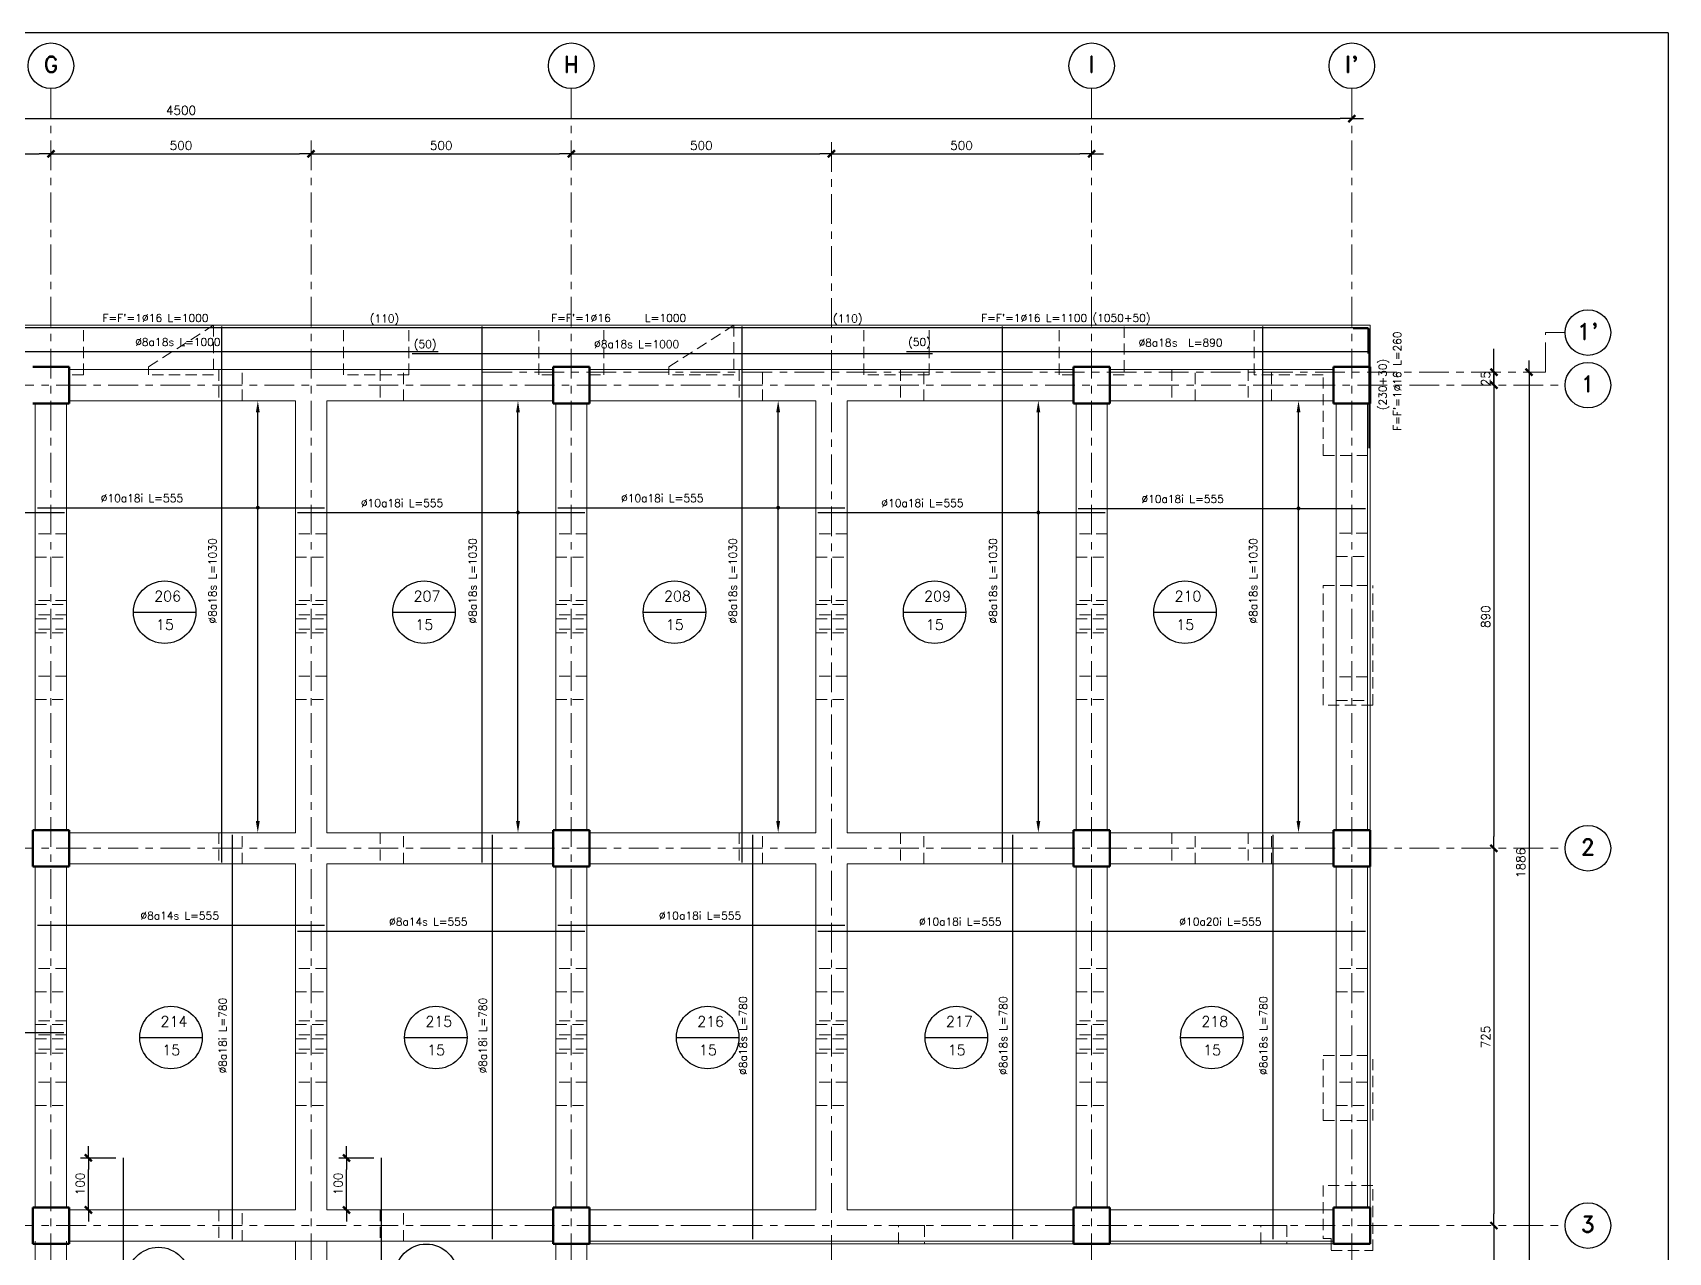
# Model space of a CAD drawing. Extents: x -4 to 6083, y -4 to 8618.
# Drawn here: x 2939 to 6083, y 6274 to 8618 of the extents above; entities that cross this region are included whole.
import ezdxf
from ezdxf.enums import TextEntityAlignment as Align
from ezdxf.xclip import XClip

# ---------------------------------------------------------------- set-up
doc = ezdxf.new("R2010")
doc.units = 0
doc.header["$LTSCALE"] = 45
doc.header["$MEASUREMENT"] = 0
doc.header["$XCLIPFRAME"] = 0
doc.linetypes.add('2017_67-102$0$Grid Line', pattern=[2.2225, 1.27, -0.3175, 0.3175, -0.3175])
doc.linetypes.add('2017_67-102$0$RLE-PROYECCION', pattern=[0.71438, 0.47625, -0.23813])
doc.layers.get('0').update_dxf_attribs({"linetype": 'CONTINUOUS'})
for name, color, linetype in [('2017_67-102$0$RLA-COTAS', 2, 'CONTINUOUS'), ('fe', 7, 'CONTINUOUS'), ('RLA-COTAS1', 2, 'CONTINUOUS'), ('RLA-COTAS2', 1, 'CONTINUOUS'), ('RLA-FORMATO', 7, 'CONTINUOUS'), ('RLA-LOSAS', 3, 'CONTINUOUS'), ('TEXTOS-SM', 3, 'CONTINUOUS')]:
    doc.layers.add(name, color=color, linetype=linetype)
for name, color, linetype, lineweight in [('2017_67-102$0$RLE-EJE', 3, 'CONTINUOUS', 25), ('2017_67-102$0$RLE-EJES', 1, '2017_67-102$0$Grid Line', 9), ('2017_67-102$0$RLE-LOSA', 3, 'CONTINUOUS', 15), ('2017_67-102$0$RLE-PILAR', 3, 'CONTINUOUS', 50), ('2017_67-102$0$RLE-PROYECCION', 2, '2017_67-102$0$RLE-PROYECCION', 15), ('2017_67-102$0$RLE-VIGA', 3, 'CONTINUOUS', 15)]:
    doc.layers.add(name, color=color, linetype=linetype, lineweight=lineweight)
doc.styles.add('2017_67-102$0$ROMAND', font='romand', dxfattribs={"height": 31.5})
doc.styles.add('2017_67-102$0$ROMANS', font='ROMANS.shx', dxfattribs={"height": 16.875})
doc.styles.add('ROMAND', font='romand', dxfattribs={"height": 31.5})
doc.styles.add('ROMANS', font='ROMANS.shx', dxfattribs={"height": 16.875})
doc.styles.add('ROMANS0', font='romans.shx')
doc.dimstyles.new('2017_67-102$0$ING-75', dxfattribs={"dimscale": 75, "dimtxt": 0.27, "dimasz": 0.3, "dimexe": 0, "dimexo": 0, "dimgap": 0.1, "dimtad": 1, "dimdec": 1, "dimzin": 12, "dimdsep": 46, "dimtxsty": '2017_67-102$0$ROMANS', "dimblk": '2017_67-102$0$TICK1', "dimblk1": '2017_67-102$0$TICK1', "dimblk2": '2017_67-102$0$TICK1', "dimcen": 0.09, "dimclrd": 2, "dimclre": 1, "dimclrt": 3, "dimadec": 0, "dimazin": 0, "dimtfac": 1, "dimtdec": 0, "dimtix": 1, "dimtmove": 2, "dimatfit": 3, "dimldrblk": '2017_67-102$0$TICK1', "dimfxl": 0, "dimfxlon": 1, "dimtolj": 1, "dimtzin": 0, "dimarcsym": 0})
doc.dimstyles.new('ING-75', dxfattribs={"dimscale": 75, "dimtxt": 0.27, "dimasz": 0.3, "dimexe": 0, "dimexo": 0, "dimgap": 0.1, "dimtad": 1, "dimdec": 1, "dimzin": 12, "dimdsep": 46, "dimtxsty": 'ROMANS', "dimblk": 'TICK1', "dimblk1": 'TICK1', "dimblk2": 'TICK1', "dimcen": 0.09, "dimclrd": 2, "dimclre": 1, "dimclrt": 3, "dimadec": 0, "dimazin": 0, "dimtfac": 1, "dimtdec": 0, "dimtix": 1, "dimtmove": 2, "dimatfit": 3, "dimldrblk": 'TICK1', "dimfxl": 0, "dimfxlon": 1, "dimtolj": 1, "dimtzin": 0, "dimarcsym": 0})

# ---------------------------------------------------------------- blocks, each defined once
blk = doc.blocks.new('2017_67-102$0$TICK1')
at = {"color": 2}
for points in [[(0, 0), (-1, 0)], [(0, 0), (1, 0)]]:
    blk.add_lwpolyline(points, dxfattribs=at)
at = {"color": 2, "const_width": 0.2}
blk.add_lwpolyline([(-0.3, -0.3), (0.3, 0.3)], dxfattribs=at)
blk = doc.blocks.new('*D25')
at = {"layer": '2017_67-102$0$RLA-COTAS', "color": 2, "lineweight": -2, "transparency": 16777216}
blk.add_line((915.7, 8397), (5370.7, 8397), dxfattribs=at)
at = {"layer": '2017_67-102$0$RLA-COTAS', "color": 2, "lineweight": -2, "transparency": 16777216, "xscale": 22.5, "yscale": 22.5, "zscale": 22.5, "rotation": 180}
blk.add_blockref('2017_67-102$0$TICK1', (893.2, 8397), dxfattribs=at)
at = {"layer": '2017_67-102$0$RLA-COTAS', "color": 2, "lineweight": -2, "transparency": 16777216, "xscale": 22.5, "yscale": 22.5, "zscale": 22.5}
blk.add_blockref('2017_67-102$0$TICK1', (5393.2, 8397), dxfattribs=at)
at = {"layer": '2017_67-102$0$RLA-COTAS', "color": 3, "transparency": 16777216, "insert": (3143.2, 8413), "char_height": 16.88, "attachment_point": 5, "style": '2017_67-102$0$ROMANS'}
blk.add_mtext('\\A1;4500', dxfattribs=at)
blk = doc.blocks.new('*D30')
at = {"layer": '2017_67-102$0$RLA-COTAS', "color": 2, "lineweight": -2, "transparency": 16777216}
blk.add_line((2415.7, 8329.5), (2870.7, 8329.5), dxfattribs=at)
at = {"layer": '2017_67-102$0$RLA-COTAS', "color": 2, "lineweight": -2, "transparency": 16777216, "xscale": 22.5, "yscale": 22.5, "zscale": 22.5, "rotation": 180}
blk.add_blockref('2017_67-102$0$TICK1', (2393.2, 8329.5), dxfattribs=at)
at = {"layer": '2017_67-102$0$RLA-COTAS', "color": 2, "lineweight": -2, "transparency": 16777216, "xscale": 22.5, "yscale": 22.5, "zscale": 22.5}
blk.add_blockref('2017_67-102$0$TICK1', (2893.2, 8329.5), dxfattribs=at)
at = {"layer": '2017_67-102$0$RLA-COTAS', "color": 3, "transparency": 16777216, "insert": (2643.2, 8345.5), "char_height": 16.88, "attachment_point": 5, "style": '2017_67-102$0$ROMANS'}
blk.add_mtext('\\A1;500', dxfattribs=at)
blk = doc.blocks.new('*D31')
at = {"layer": '2017_67-102$0$RLA-COTAS', "color": 2, "lineweight": -2, "transparency": 16777216}
blk.add_line((2915.7, 8329.5), (3370.7, 8329.5), dxfattribs=at)
at = {"layer": '2017_67-102$0$RLA-COTAS', "color": 2, "lineweight": -2, "transparency": 16777216, "xscale": 22.5, "yscale": 22.5, "zscale": 22.5, "rotation": 180}
blk.add_blockref('2017_67-102$0$TICK1', (2893.2, 8329.5), dxfattribs=at)
at = {"layer": '2017_67-102$0$RLA-COTAS', "color": 2, "lineweight": -2, "transparency": 16777216, "xscale": 22.5, "yscale": 22.5, "zscale": 22.5}
blk.add_blockref('2017_67-102$0$TICK1', (3393.2, 8329.5), dxfattribs=at)
at = {"layer": '2017_67-102$0$RLA-COTAS', "color": 3, "transparency": 16777216, "insert": (3143.2, 8345.5), "char_height": 16.88, "attachment_point": 5, "style": '2017_67-102$0$ROMANS'}
blk.add_mtext('\\A1;500', dxfattribs=at)
blk = doc.blocks.new('*D32')
at = {"layer": '2017_67-102$0$RLA-COTAS', "color": 2, "lineweight": -2, "transparency": 16777216}
blk.add_line((3415.7, 8329.5), (3870.7, 8329.5), dxfattribs=at)
at = {"layer": '2017_67-102$0$RLA-COTAS', "color": 2, "lineweight": -2, "transparency": 16777216, "xscale": 22.5, "yscale": 22.5, "zscale": 22.5, "rotation": 180}
blk.add_blockref('2017_67-102$0$TICK1', (3393.2, 8329.5), dxfattribs=at)
at = {"layer": '2017_67-102$0$RLA-COTAS', "color": 2, "lineweight": -2, "transparency": 16777216, "xscale": 22.5, "yscale": 22.5, "zscale": 22.5}
blk.add_blockref('2017_67-102$0$TICK1', (3893.2, 8329.5), dxfattribs=at)
at = {"layer": '2017_67-102$0$RLA-COTAS', "color": 3, "transparency": 16777216, "insert": (3643.2, 8345.5), "char_height": 16.88, "attachment_point": 5, "style": '2017_67-102$0$ROMANS'}
blk.add_mtext('\\A1;500', dxfattribs=at)
blk = doc.blocks.new('*D33')
at = {"layer": '2017_67-102$0$RLA-COTAS', "color": 2, "lineweight": -2, "transparency": 16777216}
blk.add_line((3915.7, 8329.5), (4370.7, 8329.5), dxfattribs=at)
at = {"layer": '2017_67-102$0$RLA-COTAS', "color": 2, "lineweight": -2, "transparency": 16777216, "xscale": 22.5, "yscale": 22.5, "zscale": 22.5, "rotation": 180}
blk.add_blockref('2017_67-102$0$TICK1', (3893.2, 8329.5), dxfattribs=at)
at = {"layer": '2017_67-102$0$RLA-COTAS', "color": 2, "lineweight": -2, "transparency": 16777216, "xscale": 22.5, "yscale": 22.5, "zscale": 22.5}
blk.add_blockref('2017_67-102$0$TICK1', (4393.2, 8329.5), dxfattribs=at)
at = {"layer": '2017_67-102$0$RLA-COTAS', "color": 3, "transparency": 16777216, "insert": (4143.2, 8345.5), "char_height": 16.88, "attachment_point": 5, "style": '2017_67-102$0$ROMANS'}
blk.add_mtext('\\A1;500', dxfattribs=at)
blk = doc.blocks.new('*D34')
at = {"layer": '2017_67-102$0$RLA-COTAS', "color": 2, "lineweight": -2, "transparency": 16777216}
blk.add_line((4415.7, 8329.5), (4870.7, 8329.5), dxfattribs=at)
at = {"layer": '2017_67-102$0$RLA-COTAS', "color": 2, "lineweight": -2, "transparency": 16777216, "xscale": 22.5, "yscale": 22.5, "zscale": 22.5, "rotation": 180}
blk.add_blockref('2017_67-102$0$TICK1', (4393.2, 8329.5), dxfattribs=at)
at = {"layer": '2017_67-102$0$RLA-COTAS', "color": 2, "lineweight": -2, "transparency": 16777216, "xscale": 22.5, "yscale": 22.5, "zscale": 22.5}
blk.add_blockref('2017_67-102$0$TICK1', (4893.2, 8329.5), dxfattribs=at)
at = {"layer": '2017_67-102$0$RLA-COTAS', "color": 3, "transparency": 16777216, "insert": (4643.2, 8345.5), "char_height": 16.88, "attachment_point": 5, "style": '2017_67-102$0$ROMANS'}
blk.add_mtext('\\A1;500', dxfattribs=at)
blk = doc.blocks.new('*D51')
at = {"layer": '2017_67-102$0$RLA-COTAS', "color": 2, "lineweight": -2, "transparency": 16777216}
blk.add_line((5733.8, 7887.4), (5733.8, 6046.4), dxfattribs=at)
at = {"layer": '2017_67-102$0$RLA-COTAS', "color": 2, "lineweight": -2, "transparency": 16777216, "xscale": 22.5, "yscale": 22.5, "zscale": 22.5}
for p, rotation in [((5733.8, 7909.9), 90), ((5733.8, 6023.9), 270)]:
    blk.add_blockref('2017_67-102$0$TICK1', p, dxfattribs=dict(at, rotation=rotation))
at = {"layer": '2017_67-102$0$RLA-COTAS', "color": 3, "transparency": 16777216, "insert": (5717.9, 6966.9), "char_height": 16.88, "attachment_point": 5, "rotation": 90, "style": '2017_67-102$0$ROMANS'}
blk.add_mtext('\\A1;1886', dxfattribs=at)
blk = doc.blocks.new('*D52')
at = {"layer": '2017_67-102$0$RLA-COTAS', "color": 2, "lineweight": -2, "transparency": 16777216}
for p, q in [((5666.3, 7932.4), (5666.3, 7954.9)), ((5666.3, 7909.9), (5666.3, 7884.9)), ((5666.3, 7862.4), (5666.3, 7839.9))]:
    blk.add_line(p, q, dxfattribs=at)
at = {"layer": '2017_67-102$0$RLA-COTAS', "color": 2, "lineweight": -2, "transparency": 16777216, "xscale": 22.5, "yscale": 22.5, "zscale": 22.5}
for p, rotation in [((5666.3, 7909.9), 270), ((5666.3, 7884.9), 90)]:
    blk.add_blockref('2017_67-102$0$TICK1', p, dxfattribs=dict(at, rotation=rotation))
at = {"layer": '2017_67-102$0$RLA-COTAS', "color": 3, "transparency": 16777216, "insert": (5650.4, 7897.4), "char_height": 16.88, "attachment_point": 5, "rotation": 90, "style": '2017_67-102$0$ROMANS'}
blk.add_mtext('\\A1;25', dxfattribs=at)
blk = doc.blocks.new('*D53')
at = {"layer": '2017_67-102$0$RLA-COTAS', "color": 2, "lineweight": -2, "transparency": 16777216}
blk.add_line((5666.3, 7862.4), (5666.3, 7017.4), dxfattribs=at)
at = {"layer": '2017_67-102$0$RLA-COTAS', "color": 2, "lineweight": -2, "transparency": 16777216, "xscale": 22.5, "yscale": 22.5, "zscale": 22.5}
for p, rotation in [((5666.3, 7884.9), 90), ((5666.3, 6994.9), 270)]:
    blk.add_blockref('2017_67-102$0$TICK1', p, dxfattribs=dict(at, rotation=rotation))
at = {"layer": '2017_67-102$0$RLA-COTAS', "color": 3, "transparency": 16777216, "insert": (5650.4, 7439.9), "char_height": 16.88, "attachment_point": 5, "rotation": 90, "style": '2017_67-102$0$ROMANS'}
blk.add_mtext('\\A1;890', dxfattribs=at)
blk = doc.blocks.new('*D54')
at = {"layer": '2017_67-102$0$RLA-COTAS', "color": 2, "lineweight": -2, "transparency": 16777216}
blk.add_line((5666.3, 6972.4), (5666.3, 6292.4), dxfattribs=at)
at = {"layer": '2017_67-102$0$RLA-COTAS', "color": 2, "lineweight": -2, "transparency": 16777216, "xscale": 22.5, "yscale": 22.5, "zscale": 22.5}
for p, rotation in [((5666.3, 6994.9), 90), ((5666.3, 6269.9), 270)]:
    blk.add_blockref('2017_67-102$0$TICK1', p, dxfattribs=dict(at, rotation=rotation))
at = {"layer": '2017_67-102$0$RLA-COTAS', "color": 3, "transparency": 16777216, "insert": (5650.4, 6632.4), "char_height": 16.88, "attachment_point": 5, "rotation": 90, "style": '2017_67-102$0$ROMANS'}
blk.add_mtext('\\A1;725', dxfattribs=at)
blk = doc.blocks.new('*D55')
at = {"layer": '2017_67-102$0$RLA-COTAS', "color": 2, "lineweight": -2, "transparency": 16777216}
blk.add_line((5666.3, 6247.4), (5666.3, 6046.4), dxfattribs=at)
at = {"layer": '2017_67-102$0$RLA-COTAS', "color": 2, "lineweight": -2, "transparency": 16777216, "xscale": 22.5, "yscale": 22.5, "zscale": 22.5}
for p, rotation in [((5666.3, 6269.9), 90), ((5666.3, 6023.9), 270)]:
    blk.add_blockref('2017_67-102$0$TICK1', p, dxfattribs=dict(at, rotation=rotation))
at = {"layer": '2017_67-102$0$RLA-COTAS', "color": 3, "transparency": 16777216, "insert": (5650.4, 6146.9), "char_height": 16.88, "attachment_point": 5, "rotation": 90, "style": '2017_67-102$0$ROMANS'}
blk.add_mtext('\\A1;246', dxfattribs=at)
blk = doc.blocks.new('TICK1')
at = {"color": 2}
for points in [[(0, 0), (-1, 0)], [(0, 0), (1, 0)]]:
    blk.add_lwpolyline(points, dxfattribs=at)
at = {"color": 2, "const_width": 0.2}
blk.add_lwpolyline([(-0.3, -0.3), (0.3, 0.3)], dxfattribs=at)
blk = doc.blocks.new('*D14')
at = {"layer": 'RLA-COTAS1', "color": 2, "lineweight": -2, "transparency": 16777216}
blk.add_line((3046.3, 6377.8), (3046.3, 6432.8), dxfattribs=at)
at = {"layer": 'RLA-COTAS1', "color": 2, "lineweight": -2, "transparency": 16777216, "xscale": 22.5, "yscale": 22.5, "zscale": 22.5}
for p, rotation in [((3046.3, 6455.3), 90), ((3046.3, 6355.3), 270)]:
    blk.add_blockref('TICK1', p, dxfattribs=dict(at, rotation=rotation))
at = {"layer": 'RLA-COTAS1', "color": 3, "transparency": 16777216, "insert": (3030.4, 6405.3), "char_height": 16.88, "attachment_point": 5, "rotation": 90, "style": 'ROMANS'}
blk.add_mtext('\\A1;100', dxfattribs=at)
blk = doc.blocks.new('*D15')
at = {"layer": 'RLA-COTAS1', "color": 2, "lineweight": -2, "transparency": 16777216}
blk.add_line((3542.3, 6377.8), (3542.3, 6432.8), dxfattribs=at)
at = {"layer": 'RLA-COTAS1', "color": 2, "lineweight": -2, "transparency": 16777216, "xscale": 22.5, "yscale": 22.5, "zscale": 22.5}
for p, rotation in [((3542.3, 6455.3), 90), ((3542.3, 6355.3), 270)]:
    blk.add_blockref('TICK1', p, dxfattribs=dict(at, rotation=rotation))
at = {"layer": 'RLA-COTAS1', "color": 3, "transparency": 16777216, "insert": (3526.4, 6405.3), "char_height": 16.88, "attachment_point": 5, "rotation": 90, "style": 'ROMANS'}
blk.add_mtext('\\A1;100', dxfattribs=at)
blk = doc.blocks.new('2017_67-102')
at = {"layer": '2017_67-102$0$RLE-EJE'}
for centre in [(2893.23, 8498.66), (3893.23, 8498.66), (4893.23, 8498.66), (5393.23, 8498.66), (5846.99, 7985.83), (5846.99, 7884.92), (5846.99, 6994.92), (5846.99, 6269.91)]:
    blk.add_circle(centre, 43.75, dxfattribs=at)
at = {"layer": '2017_67-102$0$RLE-EJES'}
for p, q in [((2893.23, 8454.91), (2893.23, 5372.91)), ((3893.23, 8454.91), (3893.23, 5372.91)), ((4893.23, 8454.91), (4893.23, 5372.91)), ((5393.23, 8454.91), (5393.23, 5372.91)), ((3393.23, 8354.92), (3393.23, 5494.92)), ((4393.23, 8351.92), (4393.23, 5489.92)), ((5765.25, 7909.91), (5765.25, 7985.83)), ((5765.25, 7985.83), (5803.24, 7985.83)), ((3722.28, 7909.91), (5765.25, 7909.91)), ((403.23, 7884.92), (5803.24, 7884.92)), ((403.23, 6994.92), (5803.24, 6994.92)), ((403.23, 6269.91), (5803.24, 6269.91))]:
    blk.add_line(p, q, dxfattribs=at)
at = {"layer": '2017_67-102$0$RLE-LOSA'}
for p, q in [((858.23, 7999.91), (5428.23, 7999.91)), ((5428.23, 7999.91), (5428.23, 7919.91)), ((5428.23, 7849.91), (5428.23, 7029.91)), ((5428.23, 6959.91), (5428.23, 6304.91)), ((4858.23, 6234.91), (3928.23, 6234.91)), ((5358.23, 6234.91), (4928.23, 6234.91))]:
    blk.add_line(p, q, dxfattribs=at)
at = {"layer": '2017_67-102$0$RLE-PILAR'}
for p, q in [((2858.23, 7919.91), (2928.23, 7919.91)), ((2928.23, 7919.91), (2928.23, 7849.91)), ((3858.23, 7919.91), (3928.23, 7919.91)), ((3858.23, 7849.91), (3858.23, 7919.91)), ((3928.23, 7919.91), (3928.23, 7849.91)), ((4858.23, 7919.91), (4928.23, 7919.91)), ((4858.23, 7849.91), (4858.23, 7919.91)), ((4928.23, 7919.91), (4928.23, 7849.91)), ((5358.23, 7919.91), (5428.23, 7919.91)), ((5358.23, 7849.91), (5358.23, 7919.91)), ((5428.23, 7919.91), (5428.23, 7849.91)), ((2928.23, 7849.91), (2858.23, 7849.91)), ((3928.23, 7849.91), (3858.23, 7849.91)), ((4928.23, 7849.91), (4858.23, 7849.91)), ((5428.23, 7849.91), (5358.23, 7849.91)), ((2858.23, 7029.92), (2928.23, 7029.92)), ((2858.23, 6959.92), (2858.23, 7029.92)), ((2928.23, 7029.92), (2928.23, 6959.92)), ((3858.23, 7029.92), (3928.23, 7029.92)), ((3858.23, 6959.92), (3858.23, 7029.92)), ((3928.23, 7029.92), (3928.23, 6959.92)), ((4858.23, 7029.91), (4928.23, 7029.91)), ((4858.23, 6959.91), (4858.23, 7029.91)), ((4928.23, 7029.91), (4928.23, 6959.91)), ((5358.23, 7029.91), (5428.23, 7029.91)), ((5358.23, 6959.91), (5358.23, 7029.91)), ((5428.23, 7029.91), (5428.23, 6959.91)), ((2928.23, 6959.92), (2858.23, 6959.92)), ((3928.23, 6959.92), (3858.23, 6959.92)), ((4928.23, 6959.91), (4858.23, 6959.91)), ((5428.23, 6959.91), (5358.23, 6959.91)), ((2928.23, 6304.91), (2858.23, 6304.91)), ((2858.23, 6304.91), (2858.23, 6234.91)), ((2928.23, 6304.91), (2928.23, 6234.91)), ((3858.23, 6304.91), (3928.23, 6304.91)), ((3858.23, 6234.91), (3858.23, 6304.91)), ((3928.23, 6304.91), (3928.23, 6234.91)), ((4858.23, 6304.91), (4928.23, 6304.91)), ((4858.23, 6234.91), (4858.23, 6304.91)), ((4928.23, 6304.91), (4928.23, 6234.91)), ((5358.23, 6304.91), (5428.23, 6304.91)), ((5358.23, 6234.91), (5358.23, 6304.91)), ((5428.23, 6304.91), (5428.23, 6234.91)), ((2858.23, 6234.91), (2868.99, 6234.91)), ((2916.99, 6234.91), (2868.99, 6234.91)), ((2928.23, 6234.91), (2916.99, 6234.91)), ((3928.23, 6234.91), (3858.23, 6234.91)), ((4928.23, 6234.91), (4858.23, 6234.91)), ((5428.23, 6234.91), (5358.23, 6234.91))]:
    blk.add_line(p, q, dxfattribs=at)
at = {"layer": '2017_67-102$0$RLE-PROYECCION'}
for p, q in [((2955.73, 7904.91), (2955.73, 7999.91)), ((3080.73, 7919.91), (3205.73, 7999.91)), ((3205.73, 7999.91), (3205.73, 7904.91)), ((3455.73, 7904.91), (3455.73, 7999.91)), ((3580.73, 7904.91), (3580.73, 7999.91)), ((3830.73, 7904.91), (3830.73, 7999.91)), ((3955.73, 7904.91), (3955.73, 7999.91)), ((4080.73, 7919.91), (4205.72, 7999.91)), ((4205.73, 7999.91), (4205.73, 7904.91)), ((4455.73, 7904.91), (4455.73, 7999.91)), ((4580.73, 7904.91), (4580.73, 7999.91)), ((4830.73, 7904.91), (4830.73, 7999.91)), ((4955.73, 7997.1), (4955.73, 7904.91)), ((5205.73, 7904.91), (5205.73, 7999.91)), ((2955.73, 7904.91), (2928.23, 7904.91)), ((3080.73, 7904.91), (3080.73, 7919.91)), ((3080.73, 7919.91), (3080.73, 7904.91)), ((3205.73, 7904.91), (3080.73, 7904.91)), ((3215.73, 7914.92), (3215.73, 7854.92)), ((3260.73, 7854.92), (3260.73, 7914.92)), ((3580.73, 7904.91), (3455.73, 7904.91)), ((3525.73, 7914.92), (3525.73, 7854.92)), ((3570.73, 7854.92), (3570.73, 7914.92)), ((3858.23, 7904.91), (3830.73, 7904.91)), ((3928.23, 7904.91), (3955.73, 7904.91)), ((4080.73, 7904.91), (4080.73, 7919.91)), ((4080.73, 7919.91), (4080.73, 7904.91)), ((4205.73, 7904.91), (4080.73, 7904.91)), ((4215.73, 7914.92), (4215.73, 7854.92)), ((4260.73, 7854.92), (4260.73, 7914.92)), ((4580.73, 7904.91), (4455.73, 7904.91)), ((4525.73, 7914.92), (4525.73, 7854.92)), ((4570.73, 7854.92), (4570.73, 7914.92)), ((4858.23, 7904.91), (4830.73, 7904.91)), ((4955.73, 7904.91), (4928.23, 7904.91)), ((5047.39, 7914.92), (5047.39, 7854.92)), ((5092.39, 7854.92), (5092.39, 7914.92)), ((5194.06, 7914.92), (5194.06, 7854.92)), ((5338.47, 7904.91), (5205.73, 7904.91)), ((5239.06, 7854.92), (5239.06, 7914.92)), ((5338.47, 7749.9), (5338.47, 7904.91)), ((5338.47, 7749.9), (5428.23, 7749.9)), ((2923.23, 7599.09), (2863.23, 7599.09)), ((3423.23, 7599.09), (3363.23, 7599.09)), ((3923.23, 7599.09), (3863.23, 7599.09)), ((4423.23, 7599.09), (4363.23, 7599.09)), ((4923.23, 7599.09), (4863.23, 7599.09)), ((5423.23, 7600.76), (5363.23, 7600.76)), ((2863.23, 7554.09), (2923.23, 7554.09)), ((3363.23, 7554.09), (3423.23, 7554.09)), ((3863.23, 7554.09), (3923.23, 7554.09)), ((4363.23, 7554.09), (4423.23, 7554.09)), ((4863.23, 7554.09), (4923.23, 7554.09)), ((5363.23, 7555.76), (5423.23, 7555.76)), ((5338.47, 7499.9), (5433.48, 7499.9)), ((5338.47, 7269.91), (5338.47, 7499.9)), ((5433.48, 7269.91), (5433.48, 7499.9)), ((2923.23, 7471.17), (2863.23, 7471.17)), ((2863.23, 7463.67), (2923.23, 7463.67)), ((3423.23, 7471.17), (3363.23, 7471.17)), ((3363.23, 7463.67), (3423.23, 7463.67)), ((3923.23, 7471.17), (3863.23, 7471.17)), ((3863.23, 7463.67), (3923.23, 7463.67)), ((4423.23, 7471.17), (4363.23, 7471.17)), ((4363.23, 7463.67), (4423.23, 7463.67)), ((4923.23, 7471.17), (4863.23, 7471.17)), ((4863.23, 7463.67), (4923.23, 7463.67)), ((2923.23, 7443.67), (2863.23, 7443.67)), ((2863.23, 7436.17), (2923.23, 7436.17)), ((3423.23, 7443.67), (3363.23, 7443.67)), ((3363.23, 7436.17), (3423.23, 7436.17)), ((3923.23, 7443.67), (3863.23, 7443.67)), ((3863.23, 7436.17), (3923.23, 7436.17)), ((4423.23, 7443.67), (4363.23, 7443.67)), ((4363.23, 7436.17), (4423.23, 7436.17)), ((4923.23, 7443.67), (4863.23, 7443.67)), ((4863.23, 7436.17), (4923.23, 7436.17)), ((2923.23, 7416.17), (2863.23, 7416.17)), ((2863.23, 7408.67), (2923.23, 7408.67)), ((3423.23, 7416.17), (3363.23, 7416.17)), ((3363.23, 7408.67), (3423.23, 7408.67)), ((3923.23, 7416.17), (3863.23, 7416.17)), ((3863.23, 7408.67), (3923.23, 7408.67)), ((4423.23, 7416.17), (4363.23, 7416.17)), ((4363.23, 7408.67), (4423.23, 7408.67)), ((4923.23, 7416.17), (4863.23, 7416.17)), ((4863.23, 7408.67), (4923.23, 7408.67)), ((2923.23, 7325.76), (2863.23, 7325.76)), ((3423.23, 7325.76), (3363.23, 7325.76)), ((3923.23, 7325.76), (3863.23, 7325.76)), ((4423.23, 7325.76), (4363.23, 7325.76)), ((4923.23, 7325.76), (4863.23, 7325.76)), ((5423.23, 7324.09), (5363.23, 7324.09)), ((2863.23, 7280.76), (2923.23, 7280.76)), ((3363.23, 7280.76), (3423.23, 7280.76)), ((3863.23, 7280.76), (3923.23, 7280.76)), ((4363.23, 7280.76), (4423.23, 7280.76)), ((4863.23, 7280.76), (4923.23, 7280.76)), ((5433.48, 7269.91), (5338.47, 7269.91)), ((5363.23, 7279.09), (5423.23, 7279.09)), ((3215.73, 7024.92), (3215.73, 6964.92)), ((3260.73, 6964.92), (3260.73, 7024.92)), ((3525.73, 7024.92), (3525.73, 6964.92)), ((3570.73, 6964.92), (3570.73, 7024.92)), ((4215.73, 7024.92), (4215.73, 6964.92)), ((4260.73, 6964.92), (4260.73, 7024.92)), ((4525.73, 7024.92), (4525.73, 6964.92)), ((4570.73, 6964.92), (4570.73, 7024.92)), ((5047.39, 7024.92), (5047.39, 6964.92)), ((5092.39, 6964.92), (5092.39, 7024.92)), ((5194.06, 7024.92), (5194.06, 6964.92)), ((5239.06, 6964.92), (5239.06, 7024.92)), ((2923.23, 6764.09), (2863.23, 6764.09)), ((3423.23, 6764.09), (3363.23, 6764.09)), ((3923.23, 6764.09), (3863.23, 6764.09)), ((4423.23, 6764.09), (4363.23, 6764.09)), ((4923.23, 6764.09), (4863.23, 6764.09)), ((5423.23, 6764.09), (5363.23, 6764.09)), ((2863.23, 6719.09), (2923.23, 6719.09)), ((3363.23, 6719.09), (3423.23, 6719.09)), ((3863.23, 6719.09), (3923.23, 6719.09)), ((4363.23, 6719.09), (4423.23, 6719.09)), ((4863.23, 6719.09), (4923.23, 6719.09)), ((5363.23, 6719.09), (5423.23, 6719.09)), ((2923.23, 6663.67), (2863.23, 6663.67)), ((2863.23, 6663.67), (2863.23, 6656.17)), ((2923.23, 6656.17), (2923.23, 6663.67)), ((3423.23, 6663.67), (3363.23, 6663.67)), ((3923.23, 6663.67), (3863.23, 6663.67)), ((4423.23, 6663.67), (4363.23, 6663.67)), ((4923.23, 6663.67), (4863.23, 6663.67)), ((2863.23, 6656.17), (2923.23, 6656.17)), ((2923.23, 6636.17), (2863.23, 6636.17)), ((2863.23, 6636.17), (2863.23, 6628.67)), ((2923.23, 6628.67), (2923.23, 6636.17)), ((3363.23, 6656.17), (3423.23, 6656.17)), ((3423.23, 6636.17), (3363.23, 6636.17)), ((3863.23, 6656.17), (3923.23, 6656.17)), ((3923.23, 6636.17), (3863.23, 6636.17)), ((4363.23, 6656.17), (4423.23, 6656.17)), ((4423.23, 6636.17), (4363.23, 6636.17)), ((4863.23, 6656.17), (4923.23, 6656.17)), ((4923.23, 6636.17), (4863.23, 6636.17)), ((2863.23, 6628.67), (2923.23, 6628.67)), ((2923.23, 6608.67), (2863.23, 6608.67)), ((2863.23, 6608.67), (2863.23, 6601.17)), ((2863.23, 6601.17), (2923.23, 6601.17)), ((2923.23, 6601.17), (2923.23, 6608.67)), ((3363.23, 6628.67), (3423.23, 6628.67)), ((3423.23, 6608.67), (3363.23, 6608.67)), ((3363.23, 6601.17), (3423.23, 6601.17)), ((3863.23, 6628.67), (3923.23, 6628.67)), ((3923.23, 6608.67), (3863.23, 6608.67)), ((3863.23, 6601.17), (3923.23, 6601.17)), ((4363.23, 6628.67), (4423.23, 6628.67)), ((4423.23, 6608.67), (4363.23, 6608.67)), ((4363.23, 6601.17), (4423.23, 6601.17)), ((4863.23, 6628.67), (4923.23, 6628.67)), ((4923.23, 6608.67), (4863.23, 6608.67)), ((4863.23, 6601.17), (4923.23, 6601.17)), ((5338.47, 6596.91), (5433.48, 6596.91)), ((5338.47, 6471.91), (5338.47, 6596.91)), ((5433.48, 6471.91), (5433.48, 6596.91)), ((2923.23, 6545.75), (2863.23, 6545.75)), ((3423.23, 6545.75), (3363.23, 6545.75)), ((3923.23, 6545.75), (3863.23, 6545.75)), ((4423.23, 6545.75), (4363.23, 6545.75)), ((4923.23, 6545.75), (4863.23, 6545.75)), ((5423.23, 6545.75), (5363.23, 6545.75)), ((2863.23, 6500.75), (2923.23, 6500.75)), ((3363.23, 6500.75), (3423.23, 6500.75)), ((3863.23, 6500.75), (3923.23, 6500.75)), ((4363.23, 6500.75), (4423.23, 6500.75)), ((4863.23, 6500.75), (4923.23, 6500.75)), ((5363.23, 6500.75), (5423.23, 6500.75)), ((5338.47, 6471.91), (5433.48, 6471.91)), ((5433.48, 6346.91), (5338.47, 6346.91)), ((5338.47, 6346.91), (5338.47, 6244.91)), ((5433.48, 6221.91), (5433.48, 6346.91)), ((3215.73, 6299.92), (3215.73, 6239.92)), ((3260.73, 6239.92), (3260.73, 6299.92)), ((3525.73, 6299.92), (3525.73, 6239.92)), ((3570.73, 6239.92), (3570.73, 6299.92)), ((4522.23, 6234.91), (4522.23, 6269.92)), ((4522.23, 6269.92), (4572.23, 6269.91)), ((4572.23, 6269.91), (4572.23, 6234.91)), ((5218.23, 6234.91), (5218.23, 6269.92)), ((5218.23, 6269.92), (5268.23, 6269.91)), ((5268.23, 6269.91), (5268.23, 6234.91)), ((4522.23, 6234.91), (4572.23, 6234.91)), ((5218.23, 6234.91), (5268.23, 6234.91)), ((5338.47, 6244.91), (5353.47, 6244.91)), ((5353.47, 6244.91), (5353.48, 6221.91)), ((5353.48, 6221.91), (5433.48, 6221.91))]:
    blk.add_line(p, q, dxfattribs=at)
at = {"layer": '2017_67-102$0$RLE-VIGA'}
for p, q in [((2928.23, 7914.92), (3858.23, 7914.92)), ((3928.23, 7914.92), (4858.23, 7914.92)), ((4928.23, 7914.92), (5358.23, 7914.92)), ((2863.23, 7849.91), (2863.23, 7029.92)), ((2923.23, 7849.91), (2923.23, 7029.92)), ((2928.23, 7854.92), (3363.23, 7854.92)), ((3363.23, 7854.92), (3363.23, 7024.92)), ((3423.23, 7854.92), (3858.23, 7854.92)), ((3423.23, 7854.92), (3423.23, 7024.92)), ((3863.23, 7849.91), (3863.23, 7029.92)), ((3923.23, 7849.91), (3923.23, 7029.92)), ((3928.23, 7854.92), (4363.23, 7854.92)), ((4363.23, 7854.92), (4363.23, 7024.92)), ((4423.23, 7854.92), (4858.23, 7854.92)), ((4423.23, 7854.92), (4423.23, 7024.92)), ((4863.23, 7849.91), (4863.23, 7029.92)), ((4923.23, 7849.91), (4923.23, 7029.92)), ((4928.23, 7854.92), (5358.23, 7854.92)), ((5363.23, 7849.91), (5363.23, 7029.92)), ((5423.23, 7849.91), (5423.23, 7029.92)), ((2928.23, 7024.92), (3363.23, 7024.92)), ((3423.23, 7024.92), (3858.23, 7024.92)), ((3928.23, 7024.92), (4363.23, 7024.92)), ((4423.23, 7024.92), (4858.23, 7024.92)), ((4923.23, 7029.92), (4863.23, 7029.92)), ((4928.23, 7024.92), (5358.23, 7024.92)), ((5423.23, 7029.92), (5363.23, 7029.92)), ((2863.23, 6959.92), (2863.23, 6304.91)), ((2923.23, 6959.92), (2923.23, 6304.91)), ((2928.23, 6964.92), (3363.23, 6964.92)), ((3363.23, 6964.92), (3363.23, 6299.92)), ((3423.23, 6964.92), (3858.23, 6964.92)), ((3423.23, 6964.92), (3423.23, 6299.92)), ((3863.23, 6959.92), (3863.23, 6304.91)), ((3923.23, 6959.92), (3923.23, 6304.91)), ((3928.23, 6964.92), (4363.23, 6964.92)), ((4363.23, 6964.92), (4363.23, 6299.92)), ((4423.23, 6964.92), (4858.23, 6964.92)), ((4423.23, 6964.92), (4423.23, 6299.92)), ((4863.23, 6959.91), (4863.23, 6304.91)), ((4923.23, 6959.91), (4923.23, 6304.91)), ((4928.23, 6964.92), (5358.23, 6964.92)), ((5363.23, 6959.91), (5363.23, 6304.91)), ((5423.23, 6959.91), (5423.23, 6304.91)), ((2928.23, 6299.92), (3363.23, 6299.92)), ((3423.23, 6299.92), (3858.23, 6299.92)), ((3928.23, 6299.92), (4363.23, 6299.92)), ((4423.23, 6299.92), (4858.23, 6299.92)), ((4928.23, 6299.92), (5358.23, 6299.92)), ((2863.23, 6239.92), (2863.23, 6008.92)), ((2923.23, 6038.92), (2923.23, 6239.92)), ((2928.23, 6239.92), (3858.23, 6239.92)), ((3363.23, 6239.92), (3363.23, 6038.92)), ((3423.23, 6239.92), (3363.23, 6239.92)), ((3423.23, 6038.92), (3423.23, 6239.92)), ((3863.23, 6234.91), (3863.23, 6038.92)), ((3923.23, 6038.92), (3923.23, 6234.91)), ((3928.23, 6239.92), (4858.23, 6239.92)), ((4928.23, 6239.92), (5358.23, 6239.92))]:
    blk.add_line(p, q, dxfattribs=at)
at = {"layer": '2017_67-102$0$RLE-EJE', "color": 5, "char_height": 31.25, "width": 1, "attachment_point": 2, "line_spacing_factor": 0.941778, "style": '2017_67-102$0$ROMAND'}
for s, insert in [('G', (2893.24, 8516.97)), ('H', (3893.24, 8516.97)), ('I', (4893.24, 8516.97)), ("I'", (5393.24, 8516.97)), ("1'", (5846.8, 8003.96)), ('1', (5846.8, 7903.06)), ('2', (5846.8, 7013.06)), ('3', (5846.8, 6288.04))]:
    blk.add_mtext(s, dxfattribs=dict(at, insert=insert))
at = {"layer": '2017_67-102$0$RLA-COTAS'}
for base, p1, p2, picture, middle in [((5393.23, 8397.05), (893.23, 8404.55), (5393.23, 8404.55), '*D25', (3143.23, 8412.98)), ((2893.23, 8329.55), (2393.23, 8337.05), (2893.23, 8337.05), '*D30', (2643.23, 8345.48)), ((3393.23, 8329.55), (2893.23, 8337.05), (3393.23, 8337.05), '*D31', (3143.23, 8345.48)), ((3893.23, 8329.55), (3393.23, 8337.05), (3893.23, 8337.05), '*D32', (3643.23, 8345.48)), ((4393.23, 8329.55), (3893.23, 8337.05), (4393.23, 8337.05), '*D33', (4143.23, 8345.48)), ((4893.23, 8329.55), (4393.23, 8337.05), (4893.23, 8337.05), '*D34', (4643.23, 8345.48))]:
    dim = blk.add_linear_dim(base=base, p1=p1, p2=p2, dimstyle='2017_67-102$0$ING-75', override={"dimexe": 0, "dimexo": 0, "dimdec": 1, "dimfxl": 0, "dimfxlon": 1}, dxfattribs=at)
    dim.commit()
    dim.dimension.update_dxf_attribs({"geometry": picture, "text_midpoint": middle})
for base, p1, p2, picture, middle in [((5666.34, 7884.92), (5673.84, 7909.91), (5673.84, 7884.92), '*D52', (5650.4, 7897.42)), ((5733.84, 6023.92), (5741.34, 7909.91), (5741.34, 6023.92), '*D51', (5717.9, 6966.92)), ((5666.34, 6994.92), (5673.84, 7884.92), (5673.84, 6994.92), '*D53', (5650.4, 7439.92)), ((5666.34, 6269.91), (5673.84, 6994.92), (5673.84, 6269.91), '*D54', (5650.4, 6632.42)), ((5666.34, 6023.92), (5673.84, 6269.91), (5673.84, 6023.92), '*D55', (5650.4, 6146.92))]:
    dim = blk.add_linear_dim(base=base, p1=p1, p2=p2, angle=90, dimstyle='2017_67-102$0$ING-75', override={"dimexe": 0, "dimexo": 0, "dimdec": 1, "dimfxl": 0, "dimfxlon": 1}, dxfattribs=at)
    dim.commit()
    dim.dimension.update_dxf_attribs({"geometry": picture, "text_midpoint": middle})

msp = doc.modelspace()

# ---------------------------------------------------------------- linework, layer by layer
at = {"layer": 'fe', "color": 6}
for p, q in [((3675.34, 8050.25), (3565.34, 8050.25)), ((4565.34, 8050.25), (4455.34, 8050.25))]:
    msp.add_line(p, q, dxfattribs=at)
at = {"layer": 'fe'}
for points in [[(2675.34, 8051.25), (3675.34, 8051.25)], [(3303, 7022.71), (3303, 8052.71)], [(3565.34, 8051.25), (4565.34, 8051.25)], [(3803, 7022.71), (3803, 8052.71)], [(4303, 7022.71), (4303, 8052.71)], [(4455.34, 8051.25), (5505.34, 8051.25), (5505.34, 8001.25)], [(4803, 7022.71), (4803, 8052.71)], [(5303, 7022.71), (5303, 8052.71)], [(5476.82, 8049.25), (5506.82, 8049.25), (5506.82, 7819.25)], [(2718.34, 8004.87), (3718.34, 8004.87)], [(3668.34, 8000.87), (4668.34, 8000.87)], [(4618.34, 8004.87), (5508.34, 8004.87)], [(2948.34, 7704.79), (3500.34, 7704.79)], [(3948.34, 7704.79), (4500.34, 7704.79)], [(4948.34, 7703.42), (5500.34, 7703.42)], [(2448.34, 7695.42), (3000.34, 7695.42)], [(3448.34, 7695.42), (4000.34, 7695.42)], [(4448.34, 7695.42), (5000.34, 7695.42)], [(3322.53, 7076.27), (3322.53, 6299.27)], [(3822.53, 7076.27), (3822.53, 6299.27)], [(4322.53, 7076.27), (4322.53, 6299.27)], [(4822.53, 7076.27), (4822.53, 6299.27)], [(5322.53, 7076.27), (5322.53, 6299.27)], [(2948.34, 6902.65), (3500.34, 6902.65)], [(3448.34, 6891), (4000.34, 6891)], [(3948.34, 6902.65), (4500.34, 6902.65)], [(4448.34, 6891), (5000.34, 6891)], [(4948.34, 6891), (5500.34, 6891)], [(2697.98, 6696.28), (2998.98, 6696.28)], [(3113.85, 6068.27), (3113.85, 6455.27)], [(3609.84, 6068.27), (3609.84, 6455.27)]]:
    msp.add_lwpolyline(points, dxfattribs=at)
at = {"layer": 'fe', "color": 1}
for points in [[(3371.9, 7102.77), (3371.9, 7887.77)], [(3871.9, 7102.77), (3871.9, 7887.77)], [(4371.9, 7102.77), (4371.9, 7887.77)], [(4871.9, 7102.77), (4871.9, 7887.77)], [(5371.9, 7102.77), (5371.9, 7887.77)]]:
    msp.add_lwpolyline(points, dxfattribs=at)
at = {"layer": 'fe', "const_width": 3.75}
for points in [[(3370.02, 7704.79, 1), (3373.77, 7704.79, 1)], [(4370.02, 7704.79, 1), (4373.77, 7704.79, 1)], [(5370.02, 7703.42, 1), (5373.77, 7703.42, 1)], [(3870.02, 7695.42, 1), (3873.77, 7695.42, 1)], [(4870.02, 7695.42, 1), (4873.77, 7695.42, 1)]]:
    msp.add_lwpolyline(points, format="xyb", close=True, dxfattribs=at)
at = {"layer": 'fe', "color": 2}
for points in [[(3368.15, 7887.77), (3371.9, 7910.27), (3375.65, 7887.77)], [(3868.15, 7887.77), (3871.9, 7910.27), (3875.65, 7887.77)], [(4368.15, 7887.77), (4371.9, 7910.27), (4375.65, 7887.77)], [(4868.15, 7887.77), (4871.9, 7910.27), (4875.65, 7887.77)], [(5368.15, 7887.77), (5371.9, 7910.27), (5375.65, 7887.77)], [(3368.15, 7102.77), (3371.9, 7080.27), (3375.65, 7102.77)], [(3868.15, 7102.77), (3871.9, 7080.27), (3875.65, 7102.77)], [(4368.15, 7102.77), (4371.9, 7080.27), (4375.65, 7102.77)], [(4868.15, 7102.77), (4871.9, 7080.27), (4875.65, 7102.77)], [(5368.15, 7102.77), (5371.9, 7080.27), (5375.65, 7102.77)]]:
    msp.add_solid(points, dxfattribs=at)
at = {"layer": 'RLA-COTAS2'}
for p, q in [((3031.35, 6455.27), (3098.85, 6455.27)), ((3527.34, 6455.27), (3594.84, 6455.27))]:
    msp.add_line(p, q, dxfattribs=at)
at = {"layer": 'RLA-FORMATO', "color": 6, "linetype": 'Continuous'}
for q in [(0, 8617.5), (6082.5, 0)]:
    msp.add_line((6082.5, 8617.5), q, dxfattribs=at)
at = {"layer": 'RLA-LOSAS'}
for p, q in [((3132.96, 7503.9), (3252.96, 7503.9)), ((3631.35, 7503.9), (3751.35, 7503.9)), ((4112.65, 7503.9), (4232.65, 7503.9)), ((4612.47, 7503.9), (4732.47, 7503.9)), ((5093.73, 7503.9), (5213.73, 7503.9)), ((3144.98, 6686.63), (3264.98, 6686.63)), ((3654.05, 6686.63), (3774.05, 6686.63)), ((4176.43, 6686.63), (4296.43, 6686.63)), ((4654.42, 6686.63), (4774.42, 6686.63)), ((5145.26, 6686.63), (5265.26, 6686.63))]:
    msp.add_line(p, q, dxfattribs=at)
for centre in [(3192.96, 7503.9), (3691.35, 7503.9), (4172.65, 7503.9), (4672.47, 7503.9), (5153.73, 7503.9), (3204.98, 6686.63), (3714.05, 6686.63), (4236.43, 6686.63), (4714.42, 6686.63), (5205.26, 6686.63), (3695.62, 6229.82), (3181.09, 6223.59)]:
    msp.add_circle(centre, 60, dxfattribs=at)

# ---------------------------------------------------------------- block references
at = {"layer": 'fe'}
ref = msp.add_blockref('2017_67-102', (81.11, 55.34), dxfattribs=at)
XClip(ref).set_block_clipping_path([(288.5373913377, 5264.2131717024), (5979.6367303451, 8553.235929895)])

# ---------------------------------------------------------------- texts
at = {"layer": 'fe', "color": 9, "style": 'ROMANS0'}
for p in [(3615.56, 8060.79), (4505.56, 8060.79)]:
    msp.add_text('(110)', height=15, rotation=360, dxfattribs=at).set_placement(p, align=Align.CENTER)
for p in [(3693.34, 8011.54), (4643.34, 8015.54)]:
    msp.add_text('(50)', height=15, dxfattribs=at).set_placement(p, align=Align.CENTER)
at = {"layer": 'RLA-LOSAS', "char_height": 20, "width": 1, "attachment_point": 2, "line_spacing_factor": 0.941778, "style": 'ROMAND'}
for s, insert in [('206', (3198.67, 7544.69)), ('207', (3697.06, 7544.69)), ('208', (4178.36, 7544.69)), ('209', (4678.17, 7544.69)), ('210', (5159.43, 7544.69)), ('15', (3193.55, 7489.95)), ('15', (3691.93, 7489.95)), ('15', (4173.23, 7489.95)), ('15', (4673.05, 7489.95)), ('15', (5154.31, 7489.95)), ('214', (3210.69, 6727.42)), ('215', (3719.76, 6727.42)), ('216', (4242.14, 6727.42)), ('217', (4720.13, 6727.42)), ('218', (5210.97, 6727.42)), ('15', (3205.57, 6672.68)), ('15', (3714.63, 6672.68)), ('15', (4237.01, 6672.68)), ('15', (4715, 6672.68)), ('15', (5205.84, 6672.68))]:
    msp.add_mtext(s, dxfattribs=dict(at, insert=insert))
at = {"layer": 'TEXTOS-SM', "style": 'ROMANS0'}
for s, rotation, p in [("F=F'=1%%C16 L=1100 (1050+50)", 360, (4924.8, 8061.92)), ("F=F'=1%%C16 L=1000", 360, (3175.34, 8061.92)), ("F=F'=1%%c16     L=1000", 360, (4065.34, 8061.92)), ("F=F'=1%%C16 L=260", 90.0002, (5569.1, 7947.82)), ('(230+30)', 90.0002, (5540.98, 7941.6)), ('%%C10a18i L=555', 360, (3149.19, 7715.46)), ('%%C10a18i L=555', 360, (3649.19, 7706.09)), ('%%C10a18i L=555', 360, (4149.19, 7715.46)), ('%%C10a18i L=555', 360, (4649.19, 7706.09)), ('%%C10a18i L=555', 360, (5149.19, 7714.09)), ('%%C8a18s L=1030', 90, (3292.33, 7564)), ('%%C8a18s L=1030', 90, (3792.33, 7564)), ('%%C8a18s L=1030', 90, (4292.33, 7564)), ('%%C8a18s L=1030', 90, (4792.33, 7564)), ('%%C8a18s L=1030', 90, (5292.33, 7564)), ('%%C8a14s L=555', 360, (3221.84, 6913.32)), ('%%C8a14s L=555', 360, (3699.62, 6901.67)), ('%%C10a18i L=555', 360, (4221.84, 6913.32)), ('%%C10a18i L=555', 360, (4721.84, 6901.67)), ('%%C10a20i L=555', 360, (5221.84, 6901.67)), ('%%C8a18i L=780', 90, (3311.86, 6690.27)), ('%%C8a18i L=780', 90, (3811.86, 6690.27)), ('%%C8a18s L=780', 90, (4311.86, 6690.27)), ('%%C8a18s L=780', 90, (4811.86, 6690.27)), ('%%C8a18s L=780', 90, (5311.86, 6690.27))]:
    msp.add_text(s, height=15, rotation=rotation, dxfattribs=at).set_placement(p, align=Align.CENTER)
for s, p in [('%%C8a18s L=1000', (3218.34, 8015.54)), ('%%C8a18s L=1000', (4099.99, 8011.54)), ('%%C8a18s  L=890', (5145.16, 8014.31))]:
    msp.add_text(s, height=15, dxfattribs=at).set_placement(p, align=Align.CENTER)

# ---------------------------------------------------------------- dimensions: what is measured, and where the dimension line sits
at = {"layer": 'RLA-COTAS1'}
for base, p1, p2, picture, middle in [((3046.35, 6455.27), (3123.36, 6355.27), (3123.36, 6455.27), '*D14', (3030.41, 6405.27)), ((3542.34, 6455.27), (3619.36, 6355.27), (3619.36, 6455.27), '*D15', (3526.4, 6405.27))]:
    dim = msp.add_linear_dim(base=base, p1=p1, p2=p2, angle=90, dimstyle='ING-75', dxfattribs=at)
    dim.commit()
    dim.dimension.update_dxf_attribs({"geometry": picture, "text_midpoint": middle})

doc.saveas('drawing.dxf')
